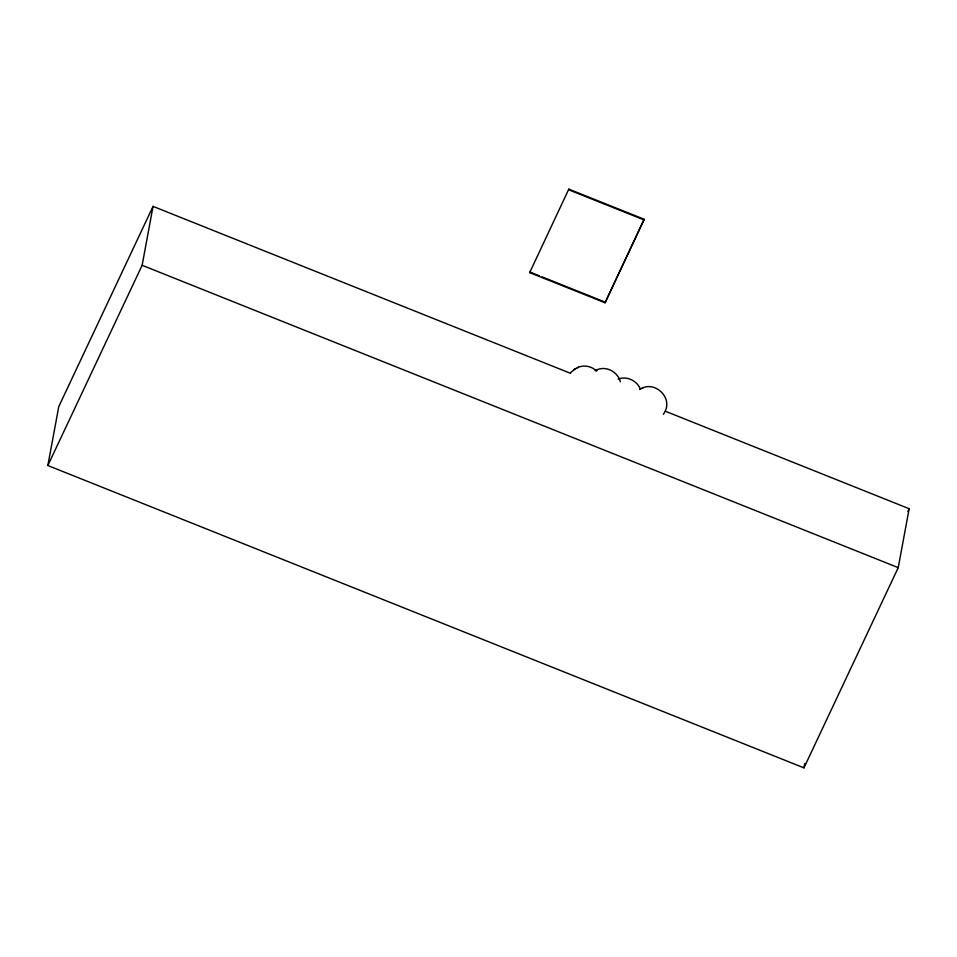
<?xml version="1.0" encoding="UTF-8"?>
<svg xmlns="http://www.w3.org/2000/svg" width="957" height="957" viewBox="0 0 957 957"><rect width="100%" height="100%" fill="white"/><g stroke="black" fill="none" stroke-linecap="round" stroke-linejoin="round"><path stroke-width="1.44" d="M664.983 411.079L909.15 508.717L898.228 567.645L803.952 767.861L47.85 465.521L58.772 406.605L153.048 206.377L570.635 373.362M47.85 465.521L142.138 265.292L153.048 206.377M529.676 272.613L568.805 189.139L644.193 219.285L605.063 302.759L529.676 272.613L529.795 271.979L539.389 275.819M568.805 189.139L568.685 189.773L644.073 219.919M605.063 302.759L644.193 219.285M803.952 767.861L804.741 763.554M665.713 410.063C671.563 395.432 652.889 380.001 639.874 389.523M907.882 511.409L909.15 508.717M663.416 414.333L664.732 412.072M570.731 372.524L575.193 368.888M577.37 367.739C583.626 364.485 591.785 366.184 596.69 371.149M596.223 370.192C605.625 365.227 617.911 371.759 620.351 381.807M642.039 388.375L643.188 387.741M573.662 369.725L578.518 367.105M595.17 370.754L597.371 369.558M618.198 379.092C626.811 375.73 637.218 380.683 640.389 389.26M542.129 276.908L603.807 301.575M142.138 265.292L898.228 567.645"/></g></svg>
